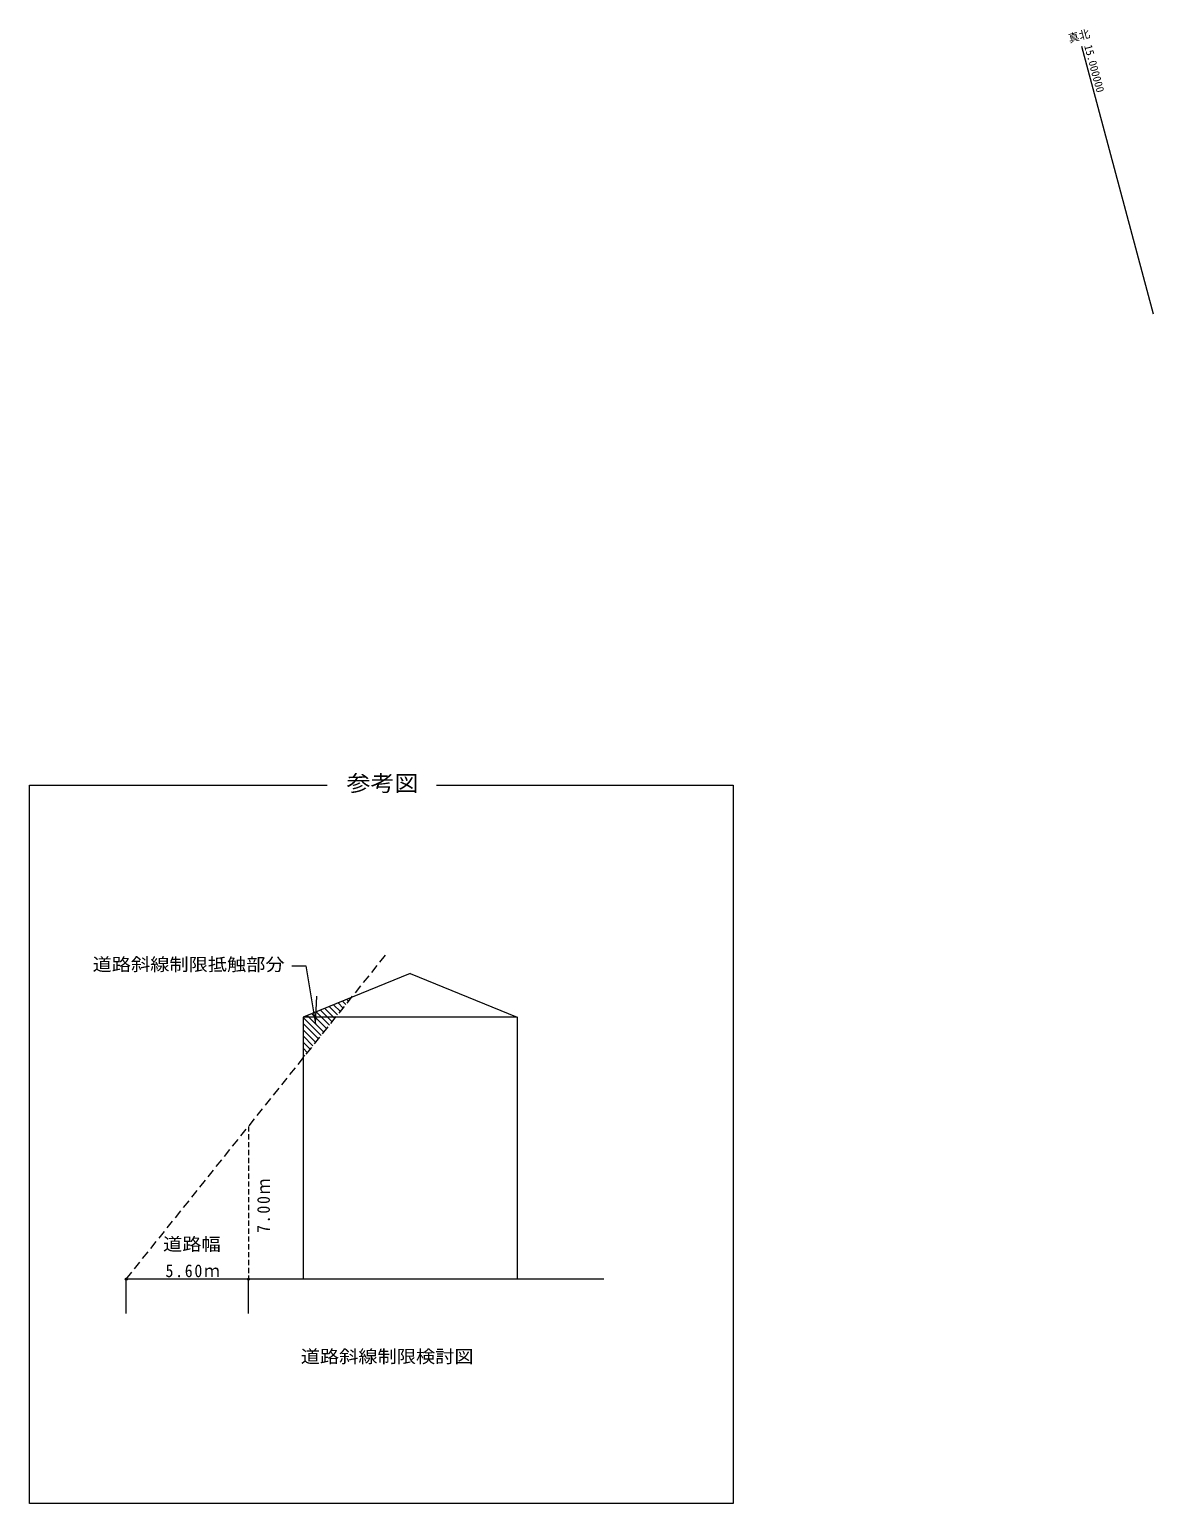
# Model space of a CAD drawing. Units: millimetres at full size, sheet at 1:200. Extents: x -99586 to 117532, y -64939 to 67268.
# Drawn here: x -99586 to -48090, y -64939 to 2601 of the extents above; entities that cross this region are included whole.
import ezdxf
from ezdxf.enums import TextEntityAlignment as Align

# ---------------------------------------------------------------- set-up
doc = ezdxf.new("R2010")
doc.units = ezdxf.units.MM
doc.header["$LTSCALE"] = 200
doc.header["$PDMODE"] = 32
doc.header["$PDSIZE"] = 100
doc.linetypes.add('DASHED1', pattern=[1.8, 1.2, -0.6])
doc.linetypes.add('DASHED2', pattern=[3, 2, -1])
doc.layers.add('0-1_建物データ', color=7, linetype='Continuous')
doc.layers.add('0-F', color=6, linetype='Continuous')
doc.styles.add('ＭＳ ゴシック', font='')
doc.styles.get('ＭＳ ゴシック').set_extended_font_data('MS Gothic')

msp = doc.modelspace()

# ---------------------------------------------------------------- linework, layer by layer
at = {"layer": '0-1_建物データ'}
msp.add_line((-48089.8, -10440.7), (-51375.4, 1821.3), dxfattribs=at)
at = {"layer": '0-F', "color": 3}
for p, q in [((-99586.3, -32023), (-85948, -32023)), ((-80934.4, -32023), (-67342.3, -32023))]:
    msp.add_line(p, q, dxfattribs=at)
at = {"layer": '0-F', "linetype": 'DASHED2'}
msp.add_line((-95150.7, -54656.7), (-83264.2, -39798.6), dxfattribs=at)
at = {"layer": '0-F', "color": 7}
for p, q in [((-82150.7, -40656.7), (-87050.7, -42656.7)), ((-82150.7, -40656.7), (-77250.7, -42656.7)), ((-87050.7, -42656.7), (-87050.7, -54656.7)), ((-77250.7, -42656.7), (-87050.7, -42656.7)), ((-77250.7, -42656.7), (-77250.7, -54656.7)), ((-73271.6, -54656.7), (-95150.7, -54656.7))]:
    msp.add_line(p, q, dxfattribs=at)
at = {"layer": '0-F'}
for p, q in [((-85049.5, -41839.9), (-84964.9, -41924.5)), ((-84848.7, -41757.9), (-84839.2, -41767.3)), ((-86656.4, -42495.8), (-85970.6, -43181.6)), ((-86455.5, -42413.8), (-85844.9, -43024.4)), ((-86254.7, -42331.8), (-85719.2, -42867.3)), ((-86053.8, -42249.8), (-85593.5, -42710.2)), ((-85853, -42167.8), (-85467.8, -42553)), ((-85652.1, -42085.8), (-85342.1, -42395.9)), ((-85451.3, -42003.9), (-85216.4, -42238.7)), ((-85250.4, -41921.9), (-85090.7, -42081.6)), ((-87050.7, -42667.1), (-86222, -43495.8)), ((-87050.7, -42950), (-86347.7, -43653)), ((-86857.3, -42577.7), (-86096.3, -43338.7)), ((-87050.7, -43232.8), (-86473.4, -43810.1)), ((-87050.7, -43515.7), (-86599.1, -43967.2)), ((-87050.7, -43798.5), (-86724.9, -44124.4)), ((-87050.7, -44081.3), (-86850.6, -44281.5)), ((-87050.7, -44364.2), (-86976.3, -44438.6))]:
    msp.add_line(p, q, dxfattribs=at)
at = {"layer": '0-F', "linetype": 'DASHED1'}
msp.add_line((-89550.7, -47656.7), (-89550.7, -54656.7), dxfattribs=at)
at = {"layer": '0-F', "color": 4}
for p, q in [((-95150.7, -56236.2), (-95150.7, -54656.7)), ((-89550.7, -56236.2), (-89550.7, -54656.7))]:
    msp.add_line(p, q, dxfattribs=at)
at = {"layer": '0-F', "color": 3}
msp.add_lwpolyline([(-67342.3, -32023), (-67342.3, -64938.8), (-99586.3, -64938.8), (-99586.3, -32023)], dxfattribs=at)
at = {"layer": '0-F', "color": 7}
msp.add_lwpolyline([(-87561.1, -40306), (-86928.1, -40306), (-86484.9, -42964.7), (-86421.6, -41698.6)], dxfattribs=at)
for p in [(-95150.7, -54656.7), (-89550.7, -54656.7)]:
    msp.add_point(p, dxfattribs=at)

# ---------------------------------------------------------------- texts
at = {"layer": '0-1_建物データ', "color": 6, "style": 'ＭＳ ゴシック'}
for s, rotation, p in [('真北', 15, (-51910.1, 1885.1)), ('15.000000', 285, (-51375.4, 1821.3))]:
    msp.add_text(s, height=366.6, rotation=rotation, dxfattribs=at).set_placement(p, align=Align.BOTTOM_LEFT)
at = {"layer": '0-F', "color": 3, "style": 'ＭＳ ゴシック', "width": 1.1}
msp.add_text('参考図', height=733.1, dxfattribs=at).set_placement((-85064.3, -32523), align=Align.BOTTOM_LEFT)
at = {"layer": '0-F', "color": 7, "style": 'ＭＳ ゴシック', "width": 1.1}
for s, p in [('道路斜線制限抵触部分', (-96695.5, -40706)), ('道路幅', (-93466.8, -53521.5)), ('道路斜線制限検討図', (-87159, -58669.7))]:
    msp.add_text(s, height=586.5, dxfattribs=at).set_placement(p, align=Align.BOTTOM_LEFT)
at = {"layer": '0-F', "color": 7, "insert": (-88564, -52537.5), "char_height": 586.5, "attachment_point": 7, "rotation": 90, "style": 'ＭＳ ゴシック'}
msp.add_mtext('\\T1.23;\\W0.9;7.00ｍ', dxfattribs=at)
at = {"layer": '0-F', "color": 7, "insert": (-93353.8, -54576.5), "char_height": 586.5, "attachment_point": 7, "style": 'ＭＳ ゴシック'}
msp.add_mtext('\\T1.23;\\W0.9;5.60ｍ', dxfattribs=at)

doc.saveas('drawing.dxf')
